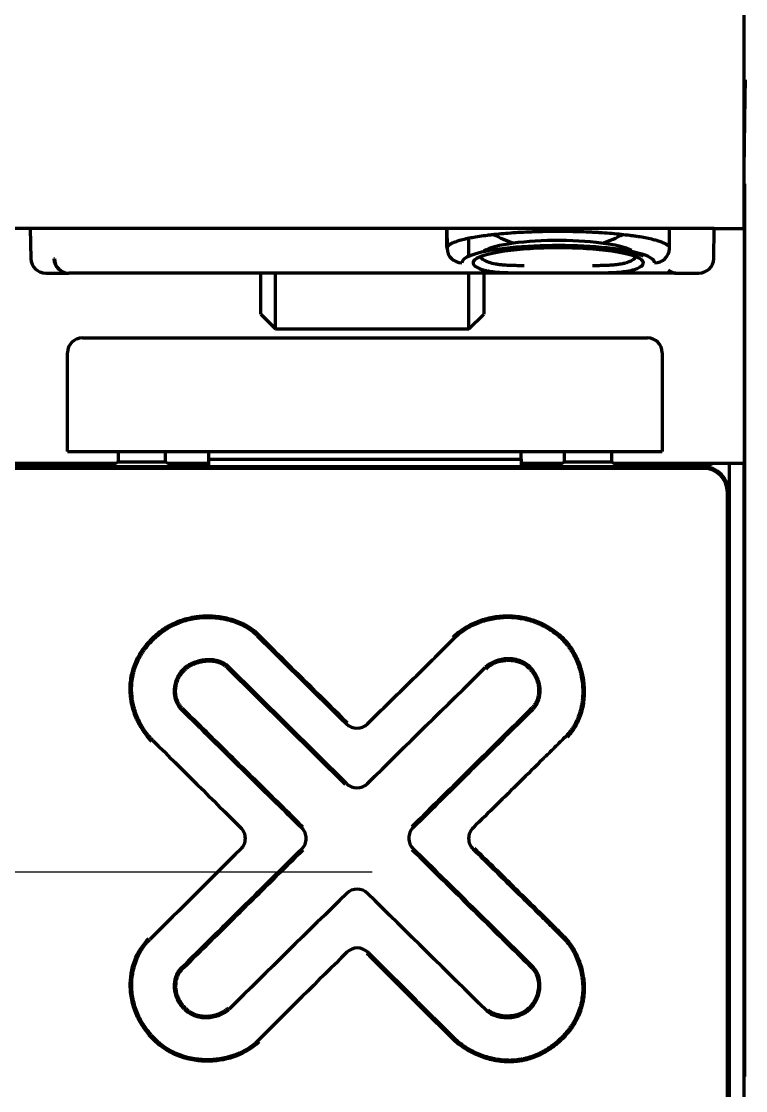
# Model space of a CAD drawing. Header units: inches. Extents: x 904 to 7172, y 213 to 5528.
# Drawn here: x 3640.5 to 3689.2, y 1994.8 to 2066.6 of the extents above; entities that cross this region are included whole.
import ezdxf

# ---------------------------------------------------------------- set-up
doc = ezdxf.new("R2010")
doc.units = ezdxf.units.IN

# ---------------------------------------------------------------- blocks, each defined once
blk = doc.blocks.new('A$C29D5572B')
at = {"color": 1}
blk.add_line((-50, 0), (50, 0), dxfattribs=at)
blk = doc.blocks.new('A$C0F8E2EAE')
blk.add_blockref('A$C29D5572B', (0, 0))

msp = doc.modelspace()

# ---------------------------------------------------------------- linework, layer by layer
at = {"linetype": 'Continuous', "lineweight": 70}
for p, q in [((3689.119, 2052.722), (3689.119, 3700.722)), ((3689.223, 2062.722), (3689.119, 2062.722)), ((3689.203, 2061.55), (3689.223, 2062.722)), ((3689.119, 2056.722), (3689.203, 2061.55)), ((3689.119, 2055.722), (3689.155, 2055.722)), ((3689.155, 2055.722), (3689.155, 2053.722)), ((3689.155, 2053.722), (3689.155, 1997.722)), ((3687.119, 2052.722), (3521.119, 2052.722)), ((3641.119, 2052.722), (3641.154, 2050.704)), ((3669.119, 2052.722), (3669.142, 2051.396)), ((3687.083, 2050.704), (3687.119, 2052.722)), ((3687.119, 2052.722), (3689.119, 2052.722)), ((3689.119, 2052.741), (3689.119, 2036.922)), ((3670.619, 2050.863), (3670.619, 2052.049)), ((3642.154, 2049.722), (3643.688, 2049.722)), ((3674.102, 2049.722), (3643.712, 2049.722)), ((3656.619, 2046.972), (3656.619, 2049.722)), ((3657.619, 2045.972), (3657.619, 2049.722)), ((3670.619, 2045.972), (3670.619, 2049.722)), ((3671.619, 2049.721), (3671.619, 2046.972)), ((3679.135, 2049.722), (3674.102, 2049.722)), ((3684.526, 2049.722), (3679.135, 2049.722)), ((3684.526, 2049.722), (3686.083, 2049.722)), ((3656.619, 2046.972), (3657.619, 2045.972)), ((3670.619, 2045.972), (3671.619, 2046.972)), ((3657.619, 2045.972), (3670.619, 2045.972)), ((3644.619, 2045.372), (3682.619, 2045.372)), ((3643.619, 2042.277), (3643.619, 2044.372)), ((3683.619, 2044.372), (3683.619, 2042.277)), ((3643.619, 2038.969), (3643.619, 2042.277)), ((3683.619, 2042.277), (3683.619, 2038.969)), ((3643.619, 2037.722), (3643.619, 2038.969)), ((3683.619, 2038.969), (3683.619, 2037.722)), ((3644.619, 2037.722), (3682.619, 2037.722)), ((3647.019, 2037.722), (3647.019, 2037.01)), ((3650.219, 2037.01), (3650.219, 2037.722)), ((3653.119, 2037.222), (3653.119, 2037.722)), ((3653.119, 2037.222), (3674.119, 2037.222)), ((3674.119, 2037.222), (3674.119, 2037.722)), ((3677.019, 2037.722), (3677.019, 2037.01)), ((3680.219, 2037.01), (3680.219, 2037.722)), ((3646.865, 2036.922), (3614.519, 2036.922)), ((3686.394, 2036.597), (3639.844, 2036.597)), ((3639.919, 2036.722), (3686.319, 2036.722)), ((3647.019, 2037.01), (3646.519, 2036.722)), ((3650.219, 2037.01), (3647.019, 2037.01)), ((3650.719, 2036.722), (3650.219, 2037.01)), ((3653.118, 2036.922), (3650.373, 2036.922)), ((3676.864, 2036.922), (3674.117, 2036.922)), ((3677.019, 2037.01), (3676.519, 2036.722)), ((3680.219, 2037.01), (3677.019, 2037.01)), ((3680.719, 2036.722), (3680.219, 2037.01)), ((3687.119, 2036.922), (3680.371, 2036.922)), ((3682.119, 2036.722), (3682.119, 2036.924)), ((3689.119, 2036.922), (3687.119, 2036.922)), ((3688.119, 2036.922), (3688.119, 2036.376)), ((3689.119, 2036.376), (3689.119, 2036.922)), ((3688.119, 2036.376), (3688.119, 2034.922)), ((3689.119, 1990.018), (3689.119, 2036.376)), ((3687.994, 1988.447), (3687.994, 2034.997)), ((3688.119, 2034.922), (3688.119, 1988.522)), ((3656.362, 2025.361), (3656.433, 2025.431)), ((3669.633, 2025.184), (3669.561, 2025.254)), ((3676.543, 2025.407), (3676.605, 2025.485)), ((3651.41, 2023.097), (3651.481, 2023.026)), ((3654.429, 2023.281), (3654.36, 2023.209)), ((3662.312, 2015.342), (3654.36, 2023.209)), ((3662.382, 2015.413), (3654.429, 2023.281)), ((3671.703, 2023.2), (3671.775, 2023.13)), ((3674.694, 2023.269), (3674.625, 2023.197)), ((3651.257, 2020.417), (3651.328, 2020.488)), ((3674.926, 2020.417), (3674.856, 2020.488)), ((3677.147, 2018.6), (3677.218, 2018.529)), ((3649.359, 2018.312), (3649.288, 2018.241)), ((3670.895, 2011.003), (3670.965, 2011.074)), ((3676.963, 2005.028), (3677.033, 2005.099)), ((3663.815, 2004.063), (3663.744, 2003.992)), ((3651.226, 2002.954), (3651.296, 2002.883)), ((3674.956, 2003.047), (3674.886, 2002.976)), ((3651.473, 2000.244), (3651.544, 2000.315)), ((3654.49, 2000.244), (3654.42, 2000.315)), ((3671.816, 2000.137), (3671.886, 2000.208)), ((3671.909, 2000.184), (3671.841, 2000.111)), ((3669.531, 1998.376), (3669.46, 1998.306)), ((3656.48, 1998.038), (3656.41, 1998.108)), ((3689.155, 1997.722), (3689.155, 1995.722)), ((3689.155, 1995.722), (3689.119, 1995.722))]:
    msp.add_line(p, q, dxfattribs=at)
for centre, radius, start, end in [((3676.619, 2060.305), 9.083, 241.39794, 250.68721), ((3676.619, 2060.305), 9.083, 289.31279, 298.60206), ((3642.154, 2050.722), 1, 181, 270), ((3686.083, 2050.722), 1, 270, 359), ((3644.619, 2044.372), 1, 90, 180), ((3682.619, 2044.372), 1, 0, 90), ((3686.119, 2038.722), 2, 270, 295.83984), ((3686.319, 2034.922), 1.8, 0, 90), ((3686.394, 2034.997), 1.6, 0, 90), ((5083.716, 3464.561), 2026.977, 225.23677, 225.47603), ((5083.716, 3464.561), 2026.877, 225.236811, 225.47603), ((-642.483, 6400.401), 6145.901, 314.481055, 314.584597), ((6881.111, 5294.03), 4598.751, 225.385511, 225.52738), ((6881.111, 5294.03), 4598.651, 225.38552, 225.52738), ((-1979.547, 7731.504), 8036.665, 314.633821, 314.714601), ((-1979.547, 7731.504), 8036.765, 314.633821, 314.714601), ((3663.085, 2020.126), 1, 225.47603, 314.4864), ((5657.348, 4033.992), 2845.169, 225.109511, 225.277687), ((3663.085, 2016.124), 1, 225.30712, 314.48105), ((3654.58, 2011.716), 1, 314.73047, 45.27769), ((3658.671, 2011.715), 1, 314.61693, 45.52738), ((3667.571, 2011.739), 1, 134.63382, 225.42172), ((3671.595, 2011.717), 1, 134.48075, 225.54834), ((5900.161, -255.091), 3189.776, 134.730473, 134.885454), ((10417.262, -4837.859), 9621.641, 134.61693, 134.685132), ((10417.262, -4837.859), 9621.541, 134.61693, 134.685132), ((-2945.93, -4699.843), 9421.412, 45.352632, 45.42172), ((-2945.93, -4699.843), 9421.512, 45.352629, 45.42172), ((9105.699, -3533.3), 7767.612, 134.488725, 134.570552), ((3663.099, 2007.311), 1, 45.50651, 134.48872), ((-1724.148, -3476.039), 7687.973, 45.422706, 45.506515), ((3663.111, 2003.353), 1, 45.26446, 134.71352), ((5699.073, -53.072), 2894.791, 134.713518, 134.88081)]:
    msp.add_arc(centre, radius, start, end, dxfattribs=at)
for centre, major_axis, ratio, start_param, end_param in [((3676.619, 2050.432), (6.477, 0), 0.176328, 6.264418, 9.430614), ((3676.619, 2050.906), (5.23, 0), 0.193184, 0.342334, 2.909), ((3670.142, 2051.41), (-0.999, -0.033), 0.984791, 6.267311, 7.821398), ((3676.619, 2050.413), (5.73, 0), 0.176327, 5.80633, 9.901633), ((3676.619, 2050.906), (5.23, 0), 0.193184, 3.141537, 3.618448), ((3676.619, 2050.906), (5.23, 0), 0.193184, 5.80633, 6.283241), ((3683.094, 2051.396), (0.994, -0.106), 0.98464, 4.816817, 6.373149), ((3643.688, 2050.722), (0, 1), 0.981161, 1.58825, 3.141593), ((3643.712, 2050.722), (0, 1), 0.975126, 1.58866, 3.141593)]:
    msp.add_ellipse(centre, major_axis=major_axis, ratio=ratio, start_param=start_param, end_param=end_param, dxfattribs=at)
for points in [[(3669.142, 2051.393), (3669.134, 2051.836), (3669.126, 2052.279), (3669.119, 2052.722)], [(3642.707, 2050.704), (3642.717, 2050.704), (3642.727, 2050.704), (3642.737, 2050.704)], [(3684.009, 2049.95), (3684.1, 2049.874), (3684.278, 2049.76), (3684.445, 2049.722), (3684.526, 2049.722)], [(3653.119, 2036.722), (3653.119, 2036.798), (3653.119, 2036.957), (3653.119, 2037.131), (3653.119, 2037.222)], [(3674.119, 2037.222), (3674.119, 2037.131), (3674.119, 2036.957), (3674.119, 2036.798), (3674.119, 2036.722)], [(3671.703, 2023.2), (3671.715, 2023.211), (3671.727, 2023.223), (3671.739, 2023.234)], [(3671.815, 2000.136), (3671.823, 2000.128), (3671.832, 2000.119), (3671.841, 2000.111)], [(3671.885, 2000.208), (3671.893, 2000.2), (3671.901, 2000.192), (3671.909, 2000.184)]]:
    msp.add_open_spline(points, degree=3, dxfattribs=at)
for points, knots in [([(3669.142, 2051.393), (3669.14, 2051.431), (3669.151, 2051.468), (3669.197, 2051.543), (3669.232, 2051.58), (3669.302, 2051.635), (3669.328, 2051.654), (3669.373, 2051.681), (3669.388, 2051.69), (3669.421, 2051.708), (3669.438, 2051.717), (3669.526, 2051.763), (3669.608, 2051.798), (3669.793, 2051.867), (3669.897, 2051.901), (3670.126, 2051.967), (3670.251, 2051.999), (3670.422, 2052.039), (3670.457, 2052.046), (3670.528, 2052.062), (3670.637, 2052.085), (3670.75, 2052.107), (3670.983, 2052.151), (3671.312, 2052.206), (3671.675, 2052.257), (3671.961, 2052.293), (3672.058, 2052.305), (3672.208, 2052.322), (3672.259, 2052.327), (3672.36, 2052.338), (3672.411, 2052.344), (3672.669, 2052.37), (3673.092, 2052.409), (3673.537, 2052.441), (3673.993, 2052.47), (3674.227, 2052.482), (3674.526, 2052.496), (3674.586, 2052.499), (3674.706, 2052.504), (3674.887, 2052.511), (3675.068, 2052.517), (3675.432, 2052.528), (3675.676, 2052.533), (3676.167, 2052.54), (3676.414, 2052.542), (3676.725, 2052.542), (3676.787, 2052.541), (3676.912, 2052.541), (3676.975, 2052.54), (3677.162, 2052.539), (3677.286, 2052.537), (3677.656, 2052.531), (3678.144, 2052.519), (3678.621, 2052.501), (3678.976, 2052.484), (3679.093, 2052.477), (3679.268, 2052.468), (3679.326, 2052.464), (3679.442, 2052.457), (3679.5, 2052.453), (3679.786, 2052.435), (3680.008, 2052.418), (3680.44, 2052.382), (3680.649, 2052.362), (3681.055, 2052.32), (3681.251, 2052.297), (3681.488, 2052.266), (3681.536, 2052.26), (3681.628, 2052.247), (3681.766, 2052.228), (3681.898, 2052.208), (3682.155, 2052.168), (3682.479, 2052.111), (3682.765, 2052.051), (3682.966, 2052.003), (3683.03, 2051.987), (3683.123, 2051.962), (3683.154, 2051.954), (3683.213, 2051.938), (3683.241, 2051.929), (3683.382, 2051.887), (3683.483, 2051.853), (3683.662, 2051.784), (3683.741, 2051.749), (3683.842, 2051.695), (3683.873, 2051.677), (3683.914, 2051.649), (3683.928, 2051.64), (3683.953, 2051.621), (3683.964, 2051.612), (3684.02, 2051.566), (3684.083, 2051.491), (3684.099, 2051.416), (3684.094, 2051.378)], [0, 0, 0, 0, 0.03125, 0.03125, 0.0625, 0.0625, 0.078125, 0.078125, 0.085938, 0.085938, 0.09375, 0.09375, 0.125, 0.125, 0.15625, 0.15625, 0.1875, 0.1875, 0.195313, 0.195313, 0.203125, 0.21875, 0.21875, 0.25, 0.28125, 0.28125, 0.296875, 0.296875, 0.304688, 0.304688, 0.3125, 0.3125, 0.34375, 0.375, 0.375, 0.40625, 0.40625, 0.414063, 0.414063, 0.421875, 0.4375, 0.4375, 0.46875, 0.46875, 0.5, 0.5, 0.507813, 0.507813, 0.515625, 0.515625, 0.53125, 0.53125, 0.5625, 0.59375, 0.59375, 0.609375, 0.609375, 0.617188, 0.617188, 0.625, 0.625, 0.65625, 0.65625, 0.6875, 0.6875, 0.71875, 0.71875, 0.726563, 0.726563, 0.734375, 0.75, 0.75, 0.78125, 0.8125, 0.8125, 0.828125, 0.828125, 0.835938, 0.835938, 0.84375, 0.84375, 0.875, 0.875, 0.90625, 0.90625, 0.921875, 0.921875, 0.929688, 0.929688, 0.9375, 0.9375, 0.96875, 1, 1, 1, 1]), ([(3684.094, 2051.378), (3684.097, 2051.567), (3684.101, 2051.756), (3684.105, 2051.98), (3684.105, 2052.015), (3684.11, 2052.274), (3684.114, 2052.498), (3684.118, 2052.722)], [0, 0, 0, 0, 0.421536, 0.421536, 0.500004, 0.500004, 1, 1, 1, 1]), ([(3676.39, 2051.555), (3677.142, 2051.56), (3678.589, 2051.529), (3680.514, 2051.348), (3681.752, 2051.106), (3682.252, 2050.928), (3682.328, 2050.872), (3682.328, 2050.873)], [0, 0, 0, 0, 0.253795, 0.521985, 0.754556, 0.923912, 1, 1, 1, 1]), ([(3674.322, 2050.222), (3674.195, 2050.222), (3674.072, 2050.222), (3673.891, 2050.224), (3673.831, 2050.225), (3673.713, 2050.227), (3673.655, 2050.228), (3673.483, 2050.232), (3673.262, 2050.24), (3673.055, 2050.253), (3672.93, 2050.262), (3672.905, 2050.264), (3672.856, 2050.269), (3672.783, 2050.276), (3672.713, 2050.283), (3672.577, 2050.3), (3672.49, 2050.313), (3672.245, 2050.357), (3672.099, 2050.394), (3671.972, 2050.442)], [0, 0, 0, 0, 0.125, 0.125, 0.1875, 0.1875, 0.25, 0.25, 0.375, 0.5, 0.5, 0.53125, 0.53125, 0.5625, 0.625, 0.625, 0.75, 0.75, 1, 1, 1, 1]), ([(3681.265, 2050.442), (3681.233, 2050.43), (3681.2, 2050.419), (3681.132, 2050.397), (3681.096, 2050.387), (3680.986, 2050.359), (3680.83, 2050.325), (3680.57, 2050.287), (3680.378, 2050.268), (3680.253, 2050.258), (3680.227, 2050.256), (3680.176, 2050.253), (3680.099, 2050.248), (3680.02, 2050.243), (3679.859, 2050.236), (3679.638, 2050.228), (3679.288, 2050.223), (3679.042, 2050.222), (3678.915, 2050.222)], [0, 0, 0, 0, 0.0625, 0.0625, 0.125, 0.125, 0.25, 0.375, 0.5, 0.5, 0.53125, 0.53125, 0.5625, 0.625, 0.625, 0.75, 0.875, 1, 1, 1, 1]), ([(3674.102, 2049.722), (3673.962, 2049.722), (3673.826, 2049.722), (3673.626, 2049.724), (3673.56, 2049.725), (3673.43, 2049.727), (3673.366, 2049.728), (3673.178, 2049.733), (3672.935, 2049.741), (3672.708, 2049.754), (3672.571, 2049.764), (3672.544, 2049.766), (3672.49, 2049.771), (3672.411, 2049.778), (3672.334, 2049.786), (3672.186, 2049.803), (3671.997, 2049.83), (3671.745, 2049.882), (3671.597, 2049.925), (3671.528, 2049.95)], [0, 0, 0, 0, 0.125, 0.125, 0.1875, 0.1875, 0.25, 0.25, 0.375, 0.5, 0.5, 0.53125, 0.53125, 0.5625, 0.625, 0.625, 0.75, 0.875, 1, 1, 1, 1]), ([(3681.709, 2049.95), (3681.675, 2049.937), (3681.639, 2049.926), (3681.583, 2049.909), (3681.564, 2049.904), (3681.525, 2049.893), (3681.427, 2049.868), (3681.236, 2049.829), (3680.953, 2049.789), (3680.744, 2049.77), (3680.606, 2049.76), (3680.579, 2049.758), (3680.523, 2049.754), (3680.438, 2049.749), (3680.351, 2049.744), (3680.175, 2049.737), (3679.933, 2049.729), (3679.676, 2049.725), (3679.411, 2049.722), (3679.275, 2049.722), (3679.135, 2049.722)], [0, 0, 0, 0, 0.0625, 0.0625, 0.09375, 0.09375, 0.125, 0.25, 0.375, 0.5, 0.5, 0.53125, 0.53125, 0.5625, 0.625, 0.625, 0.75, 0.875, 0.875, 1, 1, 1, 1]), ([(3643.619, 2037.722), (3643.619, 2037.722), (3643.625, 2037.722), (3643.643, 2037.722), (3643.65, 2037.722), (3643.664, 2037.722), (3643.669, 2037.722), (3643.679, 2037.722), (3643.685, 2037.722), (3643.715, 2037.722), (3643.745, 2037.722), (3643.798, 2037.722), (3643.817, 2037.722), (3643.848, 2037.722), (3643.859, 2037.722), (3643.88, 2037.722), (3643.892, 2037.722), (3643.949, 2037.722), (3643.999, 2037.722), (3644.067, 2037.722), (3644.081, 2037.722), (3644.11, 2037.722), (3644.124, 2037.722), (3644.168, 2037.722), (3644.198, 2037.722), (3644.289, 2037.722), (3644.353, 2037.722), (3644.435, 2037.722), (3644.451, 2037.722), (3644.485, 2037.722), (3644.501, 2037.722), (3644.551, 2037.722), (3644.585, 2037.722), (3644.619, 2037.722)], [0, 0, 0, 0, 0.118305, 0.118305, 0.181284, 0.181284, 0.212773, 0.212773, 0.244262, 0.244262, 0.370218, 0.370218, 0.433196, 0.433196, 0.464685, 0.464685, 0.496175, 0.496175, 0.622131, 0.622131, 0.65362, 0.65362, 0.685109, 0.685109, 0.748087, 0.748087, 0.874044, 0.874044, 0.905533, 0.905533, 0.937022, 0.937022, 1, 1, 1, 1]), ([(3682.619, 2037.722), (3682.686, 2037.722), (3682.752, 2037.722), (3682.85, 2037.722), (3682.882, 2037.722), (3682.93, 2037.722), (3682.946, 2037.722), (3682.977, 2037.722), (3682.993, 2037.722), (3683.069, 2037.722), (3683.127, 2037.722), (3683.195, 2037.722), (3683.209, 2037.722), (3683.235, 2037.722), (3683.248, 2037.722), (3683.286, 2037.722), (3683.334, 2037.722), (3683.378, 2037.722), (3683.419, 2037.722), (3683.438, 2037.722), (3683.492, 2037.722), (3683.522, 2037.722), (3683.558, 2037.722), (3683.568, 2037.722), (3683.582, 2037.722), (3683.586, 2037.722), (3683.594, 2037.722), (3683.597, 2037.722), (3683.612, 2037.722), (3683.618, 2037.722), (3683.618, 2037.722)], [0, 0, 0, 0, 0.125376, 0.125376, 0.188065, 0.188065, 0.219409, 0.219409, 0.250753, 0.250753, 0.376129, 0.376129, 0.407474, 0.407474, 0.438818, 0.438818, 0.501506, 0.564194, 0.564194, 0.626882, 0.626882, 0.752259, 0.752259, 0.814947, 0.814947, 0.846291, 0.846291, 0.877635, 0.877635, 1, 1, 1, 1]), ([(3649.288, 2018.241), (3649.259, 2018.27), (3649.231, 2018.3), (3649.174, 2018.359), (3649.091, 2018.449), (3649.012, 2018.542), (3648.86, 2018.731), (3648.765, 2018.861), (3648.587, 2019.131), (3648.505, 2019.27), (3648.391, 2019.484), (3648.355, 2019.557), (3648.303, 2019.667), (3648.286, 2019.705), (3648.252, 2019.779), (3648.236, 2019.817), (3648.158, 2020.005), (3648.103, 2020.157), (3648.007, 2020.466), (3647.967, 2020.623), (3647.917, 2020.861), (3647.903, 2020.941), (3647.884, 2021.061), (3647.878, 2021.101), (3647.868, 2021.182), (3647.863, 2021.223), (3647.841, 2021.426), (3647.832, 2021.588), (3647.831, 2021.911), (3647.839, 2022.073), (3647.872, 2022.394), (3647.897, 2022.554), (3647.939, 2022.754), (3647.948, 2022.794), (3647.968, 2022.873), (3647.998, 2022.992), (3648.079, 2023.263), (3648.225, 2023.638), (3648.372, 2023.924), (3648.494, 2024.133), (3648.536, 2024.202), (3648.602, 2024.304), (3648.625, 2024.338), (3648.671, 2024.405), (3648.694, 2024.439), (3648.813, 2024.604), (3648.915, 2024.731), (3649.127, 2024.974), (3649.238, 2025.091), (3649.469, 2025.315), (3649.59, 2025.422), (3649.778, 2025.574), (3649.843, 2025.624), (3649.941, 2025.696), (3649.974, 2025.72), (3650.041, 2025.766), (3650.075, 2025.789), (3650.177, 2025.857), (3650.246, 2025.9), (3650.352, 2025.963), (3650.387, 2025.984), (3650.458, 2026.024), (3650.494, 2026.043), (3650.674, 2026.139), (3650.82, 2026.209), (3651.118, 2026.333), (3651.269, 2026.388), (3651.576, 2026.484), (3651.732, 2026.525), (3651.969, 2026.576), (3652.049, 2026.591), (3652.209, 2026.618), (3652.29, 2026.63), (3652.533, 2026.66), (3652.856, 2026.685), (3653.179, 2026.683), (3653.502, 2026.666), (3653.664, 2026.651), (3653.865, 2026.624), (3653.906, 2026.618), (3653.986, 2026.605), (3654.026, 2026.598), (3654.147, 2026.576), (3654.226, 2026.56), (3654.463, 2026.506), (3654.619, 2026.464), (3654.926, 2026.364), (3655.077, 2026.308), (3655.3, 2026.211), (3655.374, 2026.176), (3655.484, 2026.122), (3655.52, 2026.103), (3655.592, 2026.064), (3655.628, 2026.045), (3655.805, 2025.943), (3655.94, 2025.854), (3656.134, 2025.707), (3656.197, 2025.656), (3656.288, 2025.575), (3656.318, 2025.547), (3656.376, 2025.49), (3656.405, 2025.461), (3656.433, 2025.431)], [0, 0, 0, 0, 0.007813, 0.007813, 0.015625, 0.03125, 0.03125, 0.0625, 0.0625, 0.09375, 0.09375, 0.109375, 0.109375, 0.117188, 0.117188, 0.125, 0.125, 0.15625, 0.15625, 0.1875, 0.1875, 0.203125, 0.203125, 0.210938, 0.210938, 0.21875, 0.21875, 0.25, 0.25, 0.28125, 0.28125, 0.3125, 0.3125, 0.320313, 0.320313, 0.328125, 0.34375, 0.375, 0.40625, 0.40625, 0.421875, 0.421875, 0.429687, 0.429687, 0.4375, 0.4375, 0.46875, 0.46875, 0.5, 0.5, 0.53125, 0.53125, 0.546875, 0.546875, 0.554687, 0.554687, 0.5625, 0.5625, 0.578125, 0.578125, 0.585937, 0.585937, 0.59375, 0.59375, 0.625, 0.625, 0.65625, 0.65625, 0.6875, 0.6875, 0.703125, 0.703125, 0.71875, 0.71875, 0.75, 0.78125, 0.78125, 0.8125, 0.8125, 0.820312, 0.820312, 0.828125, 0.828125, 0.84375, 0.84375, 0.875, 0.875, 0.90625, 0.90625, 0.921875, 0.921875, 0.929687, 0.929687, 0.9375, 0.9375, 0.96875, 0.96875, 0.984375, 0.984375, 0.992187, 0.992187, 1, 1, 1, 1]), ([(3649.359, 2018.312), (3649.33, 2018.341), (3649.302, 2018.369), (3649.247, 2018.428), (3649.166, 2018.516), (3649.089, 2018.607), (3648.939, 2018.792), (3648.846, 2018.92), (3648.672, 2019.184), (3648.592, 2019.32), (3648.48, 2019.531), (3648.444, 2019.602), (3648.393, 2019.71), (3648.376, 2019.746), (3648.344, 2019.82), (3648.328, 2019.856), (3648.252, 2020.041), (3648.197, 2020.19), (3648.104, 2020.493), (3648.064, 2020.646), (3648.016, 2020.88), (3648.001, 2020.958), (3647.983, 2021.076), (3647.977, 2021.115), (3647.967, 2021.195), (3647.962, 2021.235), (3647.941, 2021.434), (3647.932, 2021.592), (3647.932, 2021.909), (3647.939, 2022.067), (3647.972, 2022.382), (3647.996, 2022.539), (3648.038, 2022.735), (3648.047, 2022.774), (3648.065, 2022.852), (3648.095, 2022.968), (3648.175, 2023.234), (3648.318, 2023.601), (3648.463, 2023.881), (3648.582, 2024.086), (3648.624, 2024.153), (3648.689, 2024.253), (3648.711, 2024.287), (3648.756, 2024.352), (3648.779, 2024.385), (3648.896, 2024.547), (3648.995, 2024.671), (3649.203, 2024.91), (3649.312, 2025.024), (3649.539, 2025.243), (3649.657, 2025.348), (3649.842, 2025.497), (3649.905, 2025.546), (3650.002, 2025.616), (3650.034, 2025.64), (3650.1, 2025.685), (3650.133, 2025.708), (3650.233, 2025.774), (3650.301, 2025.817), (3650.404, 2025.878), (3650.439, 2025.898), (3650.509, 2025.937), (3650.544, 2025.957), (3650.72, 2026.051), (3650.864, 2026.118), (3651.301, 2026.301), (3651.602, 2026.395), (3651.99, 2026.478), (3652.068, 2026.493), (3652.225, 2026.52), (3652.305, 2026.531), (3652.542, 2026.56), (3652.859, 2026.585), (3653.176, 2026.583), (3653.492, 2026.567), (3653.65, 2026.552), (3653.848, 2026.525), (3653.888, 2026.519), (3653.967, 2026.507), (3654.006, 2026.5), (3654.124, 2026.479), (3654.202, 2026.463), (3654.434, 2026.411), (3654.587, 2026.369), (3654.888, 2026.272), (3655.036, 2026.216), (3655.255, 2026.121), (3655.327, 2026.088), (3655.47, 2026.017), (3655.541, 2025.979), (3655.749, 2025.86), (3655.882, 2025.773), (3656.071, 2025.63), (3656.132, 2025.58), (3656.22, 2025.501), (3656.249, 2025.474), (3656.307, 2025.419), (3656.334, 2025.39), (3656.362, 2025.361)], [0, 0, 0, 0, 0.007812, 0.007812, 0.015625, 0.03125, 0.03125, 0.0625, 0.0625, 0.09375, 0.09375, 0.109375, 0.109375, 0.117187, 0.117187, 0.125, 0.125, 0.15625, 0.15625, 0.1875, 0.1875, 0.203125, 0.203125, 0.210937, 0.210937, 0.21875, 0.21875, 0.25, 0.25, 0.28125, 0.28125, 0.3125, 0.3125, 0.320312, 0.320312, 0.328125, 0.34375, 0.375, 0.40625, 0.40625, 0.421875, 0.421875, 0.429687, 0.429687, 0.4375, 0.4375, 0.46875, 0.46875, 0.5, 0.5, 0.53125, 0.53125, 0.546875, 0.546875, 0.554687, 0.554687, 0.5625, 0.5625, 0.578125, 0.578125, 0.585937, 0.585937, 0.59375, 0.59375, 0.625, 0.625, 0.6875, 0.6875, 0.703125, 0.703125, 0.71875, 0.71875, 0.75, 0.78125, 0.78125, 0.8125, 0.8125, 0.820312, 0.820312, 0.828125, 0.828125, 0.84375, 0.84375, 0.875, 0.875, 0.90625, 0.90625, 0.921875, 0.921875, 0.9375, 0.9375, 0.96875, 0.96875, 0.984375, 0.984375, 0.992187, 0.992187, 1, 1, 1, 1]), ([(3669.561, 2025.254), (3669.618, 2025.312), (3669.677, 2025.367), (3669.768, 2025.448), (3669.798, 2025.474), (3669.86, 2025.526), (3669.891, 2025.552), (3670.049, 2025.677), (3670.179, 2025.769), (3670.448, 2025.939), (3670.586, 2026.018), (3670.87, 2026.163), (3671.015, 2026.229), (3671.239, 2026.318), (3671.315, 2026.347), (3671.467, 2026.4), (3671.543, 2026.425), (3671.772, 2026.494), (3671.927, 2026.534), (3672.238, 2026.6), (3672.551, 2026.652), (3672.87, 2026.678), (3673.07, 2026.685), (3673.111, 2026.686), (3673.191, 2026.687), (3673.232, 2026.687), (3673.352, 2026.686), (3673.433, 2026.683), (3673.672, 2026.67), (3673.831, 2026.655), (3674.146, 2026.609), (3674.459, 2026.55), (3674.767, 2026.462), (3674.958, 2026.397), (3674.996, 2026.384), (3675.072, 2026.357), (3675.185, 2026.314), (3675.371, 2026.237), (3675.517, 2026.169), (3675.661, 2026.097), (3675.733, 2026.06), (3676.085, 2025.865), (3676.352, 2025.686), (3676.605, 2025.485)], [0, 0, 0, 0, 0.03125, 0.03125, 0.046875, 0.046875, 0.0625, 0.0625, 0.125, 0.125, 0.1875, 0.1875, 0.25, 0.25, 0.28125, 0.28125, 0.3125, 0.3125, 0.375, 0.375, 0.4375, 0.5, 0.5, 0.515625, 0.515625, 0.53125, 0.53125, 0.5625, 0.5625, 0.625, 0.625, 0.6875, 0.75, 0.75, 0.765625, 0.765625, 0.78125, 0.8125, 0.84375, 0.84375, 0.875, 0.875, 1, 1, 1, 1]), ([(3669.633, 2025.184), (3669.688, 2025.24), (3669.746, 2025.295), (3669.835, 2025.374), (3669.865, 2025.4), (3669.926, 2025.451), (3669.956, 2025.476), (3670.111, 2025.598), (3670.239, 2025.688), (3670.502, 2025.856), (3670.638, 2025.933), (3670.917, 2026.074), (3671.059, 2026.139), (3671.279, 2026.227), (3671.353, 2026.255), (3671.502, 2026.307), (3671.577, 2026.331), (3671.802, 2026.399), (3671.954, 2026.438), (3672.259, 2026.502), (3672.566, 2026.553), (3672.879, 2026.578), (3673.076, 2026.585), (3673.115, 2026.586), (3673.194, 2026.587), (3673.234, 2026.587), (3673.352, 2026.586), (3673.431, 2026.583), (3673.666, 2026.57), (3673.822, 2026.555), (3674.131, 2026.51), (3674.438, 2026.452), (3674.74, 2026.365), (3674.927, 2026.302), (3674.965, 2026.289), (3675.039, 2026.262), (3675.15, 2026.22), (3675.332, 2026.145), (3675.475, 2026.078), (3675.617, 2026.008), (3675.687, 2025.971), (3676.033, 2025.78), (3676.295, 2025.604), (3676.543, 2025.407)], [0, 0, 0, 0, 0.03125, 0.03125, 0.046875, 0.046875, 0.0625, 0.0625, 0.125, 0.125, 0.1875, 0.1875, 0.25, 0.25, 0.28125, 0.28125, 0.3125, 0.3125, 0.375, 0.375, 0.4375, 0.5, 0.5, 0.515625, 0.515625, 0.53125, 0.53125, 0.5625, 0.5625, 0.625, 0.625, 0.6875, 0.75, 0.75, 0.765625, 0.765625, 0.78125, 0.8125, 0.84375, 0.84375, 0.875, 0.875, 1, 1, 1, 1]), ([(3663.786, 2019.413), (3664.275, 2019.893), (3664.763, 2020.373), (3665.739, 2021.333), (3666.227, 2021.813), (3667.202, 2022.774), (3667.69, 2023.254), (3668.42, 2023.976), (3668.663, 2024.217), (3669.028, 2024.579), (3669.149, 2024.699), (3669.331, 2024.881), (3669.391, 2024.941), (3669.512, 2025.062), (3669.572, 2025.123), (3669.633, 2025.184)], [0, 0, 0, 0, 0.25, 0.25, 0.5, 0.5, 0.75, 0.75, 0.875, 0.875, 0.9375, 0.9375, 0.96875, 0.96875, 1, 1, 1, 1]), ([(3676.543, 2025.407), (3676.668, 2025.307), (3676.786, 2025.201), (3677.009, 2024.976), (3677.113, 2024.858), (3677.261, 2024.672), (3677.332, 2024.577), (3677.4, 2024.479), (3677.444, 2024.412), (3677.466, 2024.379), (3677.573, 2024.21), (3677.651, 2024.072), (3677.792, 2023.79), (3677.856, 2023.647), (3677.97, 2023.353), (3678.02, 2023.204), (3678.086, 2022.975), (3678.106, 2022.899), (3678.133, 2022.782), (3678.142, 2022.743), (3678.159, 2022.665), (3678.167, 2022.627), (3678.204, 2022.432), (3678.25, 2022.119), (3678.268, 2021.804), (3678.272, 2021.489), (3678.267, 2021.331), (3678.251, 2021.133), (3678.247, 2021.093), (3678.239, 2021.014), (3678.234, 2020.974), (3678.219, 2020.856), (3678.207, 2020.777), (3678.164, 2020.541), (3678.129, 2020.387), (3678.041, 2020.083), (3677.989, 2019.934), (3677.869, 2019.643), (3677.8, 2019.5), (3677.701, 2019.326), (3677.681, 2019.291), (3677.64, 2019.223), (3677.576, 2019.122), (3677.508, 2019.024), (3677.364, 2018.834), (3677.26, 2018.714), (3677.147, 2018.6)], [0, 0, 0, 0, 0.0625, 0.0625, 0.125, 0.125, 0.15625, 0.171875, 0.171875, 0.1875, 0.1875, 0.25, 0.25, 0.3125, 0.3125, 0.375, 0.375, 0.40625, 0.40625, 0.421875, 0.421875, 0.4375, 0.4375, 0.5, 0.5625, 0.5625, 0.625, 0.625, 0.640625, 0.640625, 0.65625, 0.65625, 0.6875, 0.6875, 0.75, 0.75, 0.8125, 0.8125, 0.875, 0.875, 0.890625, 0.890625, 0.90625, 0.9375, 0.9375, 1, 1, 1, 1]), ([(3676.605, 2025.485), (3676.733, 2025.383), (3676.854, 2025.275), (3677.081, 2025.045), (3677.188, 2024.924), (3677.339, 2024.734), (3677.412, 2024.637), (3677.482, 2024.537), (3677.527, 2024.469), (3677.549, 2024.435), (3677.658, 2024.263), (3677.738, 2024.121), (3677.883, 2023.833), (3677.948, 2023.686), (3678.064, 2023.386), (3678.115, 2023.234), (3678.182, 2023), (3678.203, 2022.922), (3678.231, 2022.803), (3678.24, 2022.763), (3678.257, 2022.683), (3678.266, 2022.644), (3678.304, 2022.444), (3678.35, 2022.125), (3678.368, 2021.803), (3678.372, 2021.481), (3678.366, 2021.319), (3678.35, 2021.117), (3678.346, 2021.076), (3678.337, 2020.995), (3678.333, 2020.955), (3678.322, 2020.874), (3678.316, 2020.833), (3678.304, 2020.753), (3678.297, 2020.713), (3678.261, 2020.512), (3678.224, 2020.354), (3678.133, 2020.044), (3678.08, 2019.892), (3677.956, 2019.594), (3677.886, 2019.448), (3677.785, 2019.271), (3677.764, 2019.235), (3677.722, 2019.166), (3677.657, 2019.062), (3677.587, 2018.963), (3677.44, 2018.768), (3677.334, 2018.645), (3677.218, 2018.529)], [0, 0, 0, 0, 0.0625, 0.0625, 0.125, 0.125, 0.15625, 0.171875, 0.171875, 0.1875, 0.1875, 0.25, 0.25, 0.3125, 0.3125, 0.375, 0.375, 0.40625, 0.40625, 0.421875, 0.421875, 0.4375, 0.4375, 0.5, 0.5625, 0.5625, 0.625, 0.625, 0.640625, 0.640625, 0.65625, 0.65625, 0.671875, 0.671875, 0.6875, 0.6875, 0.75, 0.75, 0.8125, 0.8125, 0.875, 0.875, 0.890625, 0.890625, 0.90625, 0.9375, 0.9375, 1, 1, 1, 1]), ([(3654.429, 2023.281), (3654.427, 2023.283), (3654.426, 2023.284), (3654.422, 2023.287), (3654.418, 2023.292), (3654.406, 2023.302), (3654.384, 2023.322), (3654.338, 2023.36), (3654.297, 2023.391), (3654.213, 2023.449), (3654.154, 2023.485), (3654.063, 2023.532), (3654.032, 2023.547), (3653.969, 2023.575), (3653.937, 2023.588), (3653.841, 2023.625), (3653.776, 2023.645), (3653.645, 2023.679), (3653.578, 2023.693), (3653.444, 2023.715), (3653.376, 2023.722), (3653.273, 2023.729), (3653.239, 2023.731), (3653.17, 2023.733), (3653.136, 2023.733), (3653.032, 2023.732), (3652.963, 2023.728), (3652.827, 2023.716), (3652.692, 2023.699), (3652.558, 2023.672), (3652.426, 2023.641), (3652.36, 2023.622), (3652.262, 2023.592), (3652.23, 2023.581), (3652.165, 2023.558), (3652.133, 2023.545), (3652.037, 2023.507), (3651.975, 2023.479), (3651.853, 2023.418), (3651.793, 2023.385), (3651.677, 2023.314), (3651.621, 2023.275), (3651.539, 2023.212), (3651.512, 2023.19), (3651.46, 2023.145), (3651.435, 2023.121), (3651.41, 2023.097)], [0, 0, 0, 0, 0.001953, 0.001953, 0.003906, 0.007812, 0.015625, 0.03125, 0.0625, 0.0625, 0.125, 0.125, 0.15625, 0.15625, 0.1875, 0.1875, 0.25, 0.25, 0.3125, 0.3125, 0.375, 0.375, 0.40625, 0.40625, 0.4375, 0.4375, 0.5, 0.5, 0.5625, 0.625, 0.625, 0.6875, 0.6875, 0.71875, 0.71875, 0.75, 0.75, 0.8125, 0.8125, 0.875, 0.875, 0.9375, 0.9375, 0.96875, 0.96875, 1, 1, 1, 1]), ([(3654.36, 2023.209), (3654.311, 2023.254), (3654.26, 2023.295), (3654.153, 2023.369), (3654.097, 2023.402), (3654.01, 2023.447), (3653.98, 2023.461), (3653.92, 2023.487), (3653.89, 2023.5), (3653.798, 2023.534), (3653.736, 2023.553), (3653.611, 2023.584), (3653.547, 2023.597), (3653.419, 2023.617), (3653.354, 2023.624), (3653.256, 2023.63), (3653.223, 2023.632), (3653.158, 2023.633), (3653.125, 2023.633), (3653.027, 2023.632), (3652.961, 2023.628), (3652.766, 2023.61), (3652.638, 2023.589), (3652.449, 2023.543), (3652.387, 2023.526), (3652.293, 2023.497), (3652.263, 2023.486), (3652.201, 2023.464), (3652.17, 2023.453), (3652.079, 2023.416), (3652.02, 2023.389), (3651.903, 2023.332), (3651.846, 2023.3), (3651.735, 2023.232), (3651.682, 2023.196), (3651.604, 2023.136), (3651.578, 2023.115), (3651.528, 2023.072), (3651.504, 2023.049), (3651.481, 2023.026)], [0, 0, 0, 0, 0.0625, 0.0625, 0.125, 0.125, 0.15625, 0.15625, 0.1875, 0.1875, 0.25, 0.25, 0.3125, 0.3125, 0.375, 0.375, 0.40625, 0.40625, 0.4375, 0.4375, 0.5, 0.5, 0.625, 0.625, 0.6875, 0.6875, 0.71875, 0.71875, 0.75, 0.75, 0.8125, 0.8125, 0.875, 0.875, 0.9375, 0.9375, 0.96875, 0.96875, 1, 1, 1, 1]), ([(3674.694, 2023.269), (3674.597, 2023.364), (3674.49, 2023.445), (3674.345, 2023.532), (3674.316, 2023.549), (3674.256, 2023.58), (3674.225, 2023.595), (3674.134, 2023.637), (3674.072, 2023.661), (3673.945, 2023.704), (3673.881, 2023.722), (3673.783, 2023.745), (3673.75, 2023.752), (3673.684, 2023.765), (3673.651, 2023.77), (3673.55, 2023.784), (3673.416, 2023.797), (3673.281, 2023.799), (3673.18, 2023.796), (3673.146, 2023.794), (3673.079, 2023.79), (3673.045, 2023.787), (3672.945, 2023.776), (3672.879, 2023.767), (3672.747, 2023.742), (3672.682, 2023.727), (3672.552, 2023.693), (3672.488, 2023.673), (3672.392, 2023.638), (3672.361, 2023.626), (3672.298, 2023.601), (3672.268, 2023.587), (3672.176, 2023.545), (3672.117, 2023.514), (3672.001, 2023.446), (3671.945, 2023.409), (3671.878, 2023.358), (3671.864, 2023.347), (3671.838, 2023.326), (3671.799, 2023.293), (3671.762, 2023.259), (3671.738, 2023.235)], [0, 0, 0, 0, 0.125, 0.125, 0.15625, 0.15625, 0.1875, 0.1875, 0.25, 0.25, 0.3125, 0.3125, 0.34375, 0.34375, 0.375, 0.375, 0.4375, 0.5, 0.5, 0.53125, 0.53125, 0.5625, 0.5625, 0.625, 0.625, 0.6875, 0.6875, 0.75, 0.75, 0.78125, 0.78125, 0.8125, 0.8125, 0.875, 0.875, 0.9375, 0.9375, 0.953125, 0.953125, 0.96875, 1, 1, 1, 1]), ([(3671.775, 2023.13), (3671.786, 2023.142), (3671.798, 2023.153), (3671.821, 2023.177), (3671.856, 2023.211), (3671.894, 2023.243), (3671.945, 2023.284), (3671.971, 2023.303), (3672.024, 2023.341), (3672.052, 2023.358), (3672.134, 2023.409), (3672.191, 2023.44), (3672.308, 2023.497), (3672.368, 2023.522), (3672.46, 2023.557), (3672.491, 2023.567), (3672.553, 2023.588), (3672.584, 2023.597), (3672.677, 2023.623), (3672.74, 2023.638), (3672.867, 2023.663), (3672.931, 2023.673), (3673.028, 2023.685), (3673.06, 2023.688), (3673.125, 2023.693), (3673.158, 2023.695), (3673.256, 2023.699), (3673.386, 2023.698), (3673.516, 2023.687), (3673.613, 2023.675), (3673.645, 2023.67), (3673.71, 2023.658), (3673.741, 2023.652), (3673.836, 2023.631), (3673.899, 2023.614), (3674.021, 2023.573), (3674.081, 2023.55), (3674.17, 2023.511), (3674.199, 2023.496), (3674.257, 2023.466), (3674.286, 2023.451), (3674.427, 2023.368), (3674.531, 2023.289), (3674.625, 2023.197)], [0, 0, 0, 0, 0.015625, 0.015625, 0.03125, 0.0625, 0.0625, 0.09375, 0.09375, 0.125, 0.125, 0.1875, 0.1875, 0.25, 0.25, 0.28125, 0.28125, 0.3125, 0.3125, 0.375, 0.375, 0.4375, 0.4375, 0.46875, 0.46875, 0.5, 0.5, 0.5625, 0.625, 0.625, 0.65625, 0.65625, 0.6875, 0.6875, 0.75, 0.75, 0.8125, 0.8125, 0.84375, 0.84375, 0.875, 0.875, 1, 1, 1, 1]), ([(3651.41, 2023.097), (3651.322, 2023.009), (3651.243, 2022.914), (3651.154, 2022.787), (3651.137, 2022.761), (3651.104, 2022.709), (3651.088, 2022.682), (3651.041, 2022.602), (3651.013, 2022.547), (3650.935, 2022.38), (3650.893, 2022.265), (3650.853, 2022.115), (3650.846, 2022.085), (3650.833, 2022.024), (3650.827, 2021.994), (3650.811, 2021.902), (3650.795, 2021.781), (3650.791, 2021.658), (3650.792, 2021.535), (3650.796, 2021.473), (3650.805, 2021.381), (3650.809, 2021.35), (3650.819, 2021.288), (3650.825, 2021.258), (3650.837, 2021.197), (3650.844, 2021.167), (3650.86, 2021.106), (3650.869, 2021.077), (3650.897, 2020.989), (3650.919, 2020.931), (3650.969, 2020.819), (3650.998, 2020.764), (3651.045, 2020.685), (3651.062, 2020.659), (3651.097, 2020.607), (3651.115, 2020.582), (3651.172, 2020.508), (3651.213, 2020.461), (3651.257, 2020.417)], [0, 0, 0, 0, 0.125, 0.125, 0.15625, 0.15625, 0.1875, 0.1875, 0.25, 0.25, 0.375, 0.375, 0.40625, 0.40625, 0.4375, 0.4375, 0.5, 0.5625, 0.5625, 0.625, 0.625, 0.65625, 0.65625, 0.6875, 0.6875, 0.71875, 0.71875, 0.75, 0.75, 0.8125, 0.8125, 0.875, 0.875, 0.90625, 0.90625, 0.9375, 0.9375, 1, 1, 1, 1]), ([(3651.328, 2020.488), (3651.286, 2020.53), (3651.247, 2020.574), (3651.193, 2020.644), (3651.176, 2020.668), (3651.143, 2020.717), (3651.127, 2020.742), (3651.083, 2020.817), (3651.056, 2020.869), (3651.009, 2020.975), (3650.989, 2021.03), (3650.962, 2021.114), (3650.954, 2021.142), (3650.94, 2021.199), (3650.933, 2021.228), (3650.921, 2021.285), (3650.916, 2021.314), (3650.907, 2021.372), (3650.904, 2021.402), (3650.895, 2021.49), (3650.892, 2021.548), (3650.891, 2021.664), (3650.896, 2021.78), (3650.911, 2021.896), (3650.926, 2021.982), (3650.932, 2022.011), (3650.945, 2022.068), (3650.952, 2022.097), (3650.99, 2022.238), (3651.03, 2022.348), (3651.104, 2022.506), (3651.131, 2022.558), (3651.175, 2022.634), (3651.19, 2022.659), (3651.222, 2022.709), (3651.238, 2022.733), (3651.322, 2022.853), (3651.398, 2022.943), (3651.481, 2023.026)], [0, 0, 0, 0, 0.0625, 0.0625, 0.09375, 0.09375, 0.125, 0.125, 0.1875, 0.1875, 0.25, 0.25, 0.28125, 0.28125, 0.3125, 0.3125, 0.34375, 0.34375, 0.375, 0.375, 0.4375, 0.4375, 0.5, 0.5625, 0.5625, 0.59375, 0.59375, 0.625, 0.625, 0.75, 0.75, 0.8125, 0.8125, 0.84375, 0.84375, 0.875, 0.875, 1, 1, 1, 1]), ([(3674.625, 2023.197), (3674.67, 2023.153), (3674.714, 2023.107), (3674.797, 2023.013), (3674.836, 2022.964), (3674.948, 2022.814), (3675.014, 2022.708), (3675.086, 2022.568), (3675.1, 2022.539), (3675.126, 2022.482), (3675.139, 2022.453), (3675.175, 2022.366), (3675.196, 2022.307), (3675.251, 2022.128), (3675.277, 2022.006), (3675.296, 2021.849), (3675.299, 2021.818), (3675.303, 2021.755), (3675.305, 2021.723), (3675.307, 2021.629), (3675.305, 2021.566), (3675.298, 2021.472), (3675.295, 2021.441), (3675.287, 2021.378), (3675.282, 2021.347), (3675.265, 2021.254), (3675.251, 2021.193), (3675.215, 2021.073), (3675.194, 2021.014), (3675.157, 2020.928), (3675.137, 2020.885), (3675.116, 2020.843), (3675.101, 2020.816), (3675.093, 2020.802), (3675.053, 2020.733), (3674.983, 2020.628), (3674.9, 2020.533), (3674.855, 2020.488)], [0, 0, 0, 0, 0.0625, 0.0625, 0.125, 0.125, 0.25, 0.25, 0.28125, 0.28125, 0.3125, 0.3125, 0.375, 0.375, 0.5, 0.5, 0.53125, 0.53125, 0.5625, 0.5625, 0.625, 0.625, 0.65625, 0.65625, 0.6875, 0.6875, 0.75, 0.75, 0.8125, 0.8125, 0.84375, 0.859375, 0.859375, 0.875, 0.875, 0.9375, 1, 1, 1, 1]), ([(3674.926, 2020.417), (3674.973, 2020.465), (3675.06, 2020.564), (3675.134, 2020.675), (3675.176, 2020.747), (3675.185, 2020.761), (3675.201, 2020.79), (3675.224, 2020.834), (3675.245, 2020.879), (3675.284, 2020.97), (3675.306, 2021.032), (3675.345, 2021.157), (3675.36, 2021.221), (3675.379, 2021.319), (3675.384, 2021.352), (3675.393, 2021.418), (3675.397, 2021.451), (3675.405, 2021.55), (3675.407, 2021.616), (3675.405, 2021.715), (3675.404, 2021.749), (3675.4, 2021.815), (3675.397, 2021.848), (3675.378, 2022.013), (3675.351, 2022.142), (3675.293, 2022.33), (3675.271, 2022.392), (3675.234, 2022.484), (3675.221, 2022.515), (3675.194, 2022.575), (3675.179, 2022.605), (3675.104, 2022.753), (3675.034, 2022.865), (3674.917, 2023.023), (3674.875, 2023.075), (3674.788, 2023.174), (3674.742, 2023.223), (3674.694, 2023.269)], [0, 0, 0, 0, 0.0625, 0.125, 0.125, 0.140625, 0.140625, 0.15625, 0.1875, 0.1875, 0.25, 0.25, 0.3125, 0.3125, 0.34375, 0.34375, 0.375, 0.375, 0.4375, 0.4375, 0.46875, 0.46875, 0.5, 0.5, 0.625, 0.625, 0.6875, 0.6875, 0.71875, 0.71875, 0.75, 0.75, 0.875, 0.875, 0.9375, 0.9375, 1, 1, 1, 1]), ([(3677.147, 2018.6), (3677.018, 2018.471), (3676.888, 2018.342), (3676.629, 2018.083), (3676.499, 2017.954), (3676.109, 2017.568), (3675.329, 2016.795), (3674.547, 2016.024), (3673.504, 2014.996), (3672.983, 2014.483), (3671.939, 2013.456), (3671.417, 2012.943), (3670.894, 2012.43)], [0, 0, 0, 0, 0.0625, 0.0625, 0.125, 0.125, 0.25, 0.5, 0.5, 0.75, 0.75, 1, 1, 1, 1]), ([(3670.895, 2011.003), (3671.908, 2010.009), (3672.921, 2009.015), (3674.439, 2007.522), (3674.944, 2007.024), (3675.702, 2006.277), (3676.081, 2005.903), (3676.459, 2005.529), (3676.711, 2005.279), (3676.837, 2005.154), (3676.963, 2005.028)], [0, 0, 0, 0, 0.5, 0.5, 0.75, 0.75, 0.875, 0.9375, 0.9375, 1, 1, 1, 1]), ([(3670.965, 2011.074), (3671.978, 2010.08), (3672.991, 2009.086), (3674.509, 2007.593), (3675.015, 2007.095), (3675.773, 2006.348), (3676.152, 2005.974), (3676.53, 2005.6), (3676.782, 2005.35), (3676.908, 2005.225), (3677.033, 2005.099)], [0, 0, 0, 0, 0.5, 0.5, 0.75, 0.75, 0.875, 0.9375, 0.9375, 1, 1, 1, 1]), ([(3656.48, 1998.038), (3656.067, 1997.626), (3655.005, 1996.991), (3653.133, 1996.625), (3651.467, 1996.874), (3650.385, 1997.405), (3649.88, 1997.765), (3649.61, 1997.993), (3649.422, 1998.173), (3649.245, 1998.357), (3649.024, 1998.607), (3648.669, 1999.071), (3648.255, 1999.799), (3647.934, 2000.752), (3647.698, 2002.603), (3648.24, 2004.15), (3649.092, 2004.996)], [0, 0, 0, 0, 0.113505, 0.237483, 0.367791, 0.436884, 0.471431, 0.488704, 0.505977, 0.522291, 0.538605, 0.571232, 0.636486, 0.701741, 0.766995, 1, 1, 1, 1]), ([(3649.49, 1998.248), (3649.432, 1998.306), (3649.318, 1998.424), (3649.102, 1998.671), (3648.752, 1999.126), (3648.346, 1999.84), (3648.032, 2000.775), (3647.801, 2002.588), (3648.332, 2004.101), (3649.162, 2004.926)], [0, 0, 0, 0, 0.033022, 0.066044, 0.132088, 0.264176, 0.396264, 0.528352, 1, 1, 1, 1]), ([(3677.033, 2005.099), (3677.093, 2005.04), (3677.149, 2004.978), (3677.232, 2004.883), (3677.259, 2004.851), (3677.311, 2004.786), (3677.337, 2004.753), (3677.462, 2004.588), (3677.554, 2004.45), (3677.724, 2004.166), (3677.801, 2004.02), (3677.907, 2003.795), (3677.941, 2003.718), (3677.988, 2003.603), (3678.004, 2003.564), (3678.034, 2003.486), (3678.048, 2003.447), (3678.118, 2003.251), (3678.167, 2003.093), (3678.248, 2002.773), (3678.282, 2002.611), (3678.321, 2002.365), (3678.332, 2002.283), (3678.345, 2002.159), (3678.349, 2002.117), (3678.356, 2002.034), (3678.359, 2001.992), (3678.371, 2001.784), (3678.373, 2001.618), (3678.359, 2001.288), (3678.343, 2001.124), (3678.307, 2000.878), (3678.286, 2000.756), (3678.259, 2000.634), (3678.24, 2000.552), (3678.23, 2000.512), (3678.136, 2000.148), (3678.018, 1999.839), (3677.792, 1999.398), (3677.709, 1999.254), (3677.595, 1999.079), (3677.572, 1999.044), (3677.524, 1998.976), (3677.453, 1998.874), (3677.377, 1998.776), (3677.222, 1998.583), (3677.113, 1998.461), (3676.885, 1998.226), (3676.766, 1998.113), (3676.519, 1997.898), (3676.39, 1997.794), (3676.191, 1997.647), (3676.123, 1997.599), (3675.984, 1997.506), (3675.914, 1997.461), (3675.807, 1997.396), (3675.772, 1997.375), (3675.699, 1997.334), (3675.663, 1997.313), (3675.553, 1997.254), (3675.479, 1997.216), (3675.256, 1997.108), (3675.104, 1997.044), (3674.796, 1996.931), (3674.638, 1996.883), (3674.398, 1996.823), (3674.277, 1996.796), (3674.154, 1996.773), (3674.072, 1996.759), (3674.031, 1996.753), (3673.825, 1996.724), (3673.661, 1996.709), (3673.332, 1996.697), (3673.004, 1996.702), (3672.677, 1996.738), (3672.472, 1996.771), (3672.431, 1996.778), (3672.35, 1996.793), (3672.309, 1996.801), (3672.186, 1996.827), (3672.106, 1996.845), (3671.865, 1996.907), (3671.707, 1996.955), (3671.397, 1997.064), (3671.244, 1997.126), (3670.943, 1997.261), (3670.795, 1997.335), (3670.613, 1997.436), (3670.577, 1997.457), (3670.505, 1997.499), (3670.399, 1997.563), (3670.294, 1997.63), (3670.088, 1997.768), (3669.956, 1997.867), (3669.764, 1998.023), (3669.701, 1998.077), (3669.578, 1998.189), (3669.518, 1998.246), (3669.46, 1998.306)], [0, 0, 0, 0, 0.015625, 0.015625, 0.023437, 0.023437, 0.03125, 0.03125, 0.0625, 0.0625, 0.09375, 0.09375, 0.109375, 0.109375, 0.117187, 0.117187, 0.125, 0.125, 0.15625, 0.15625, 0.1875, 0.1875, 0.203125, 0.203125, 0.210937, 0.210937, 0.21875, 0.21875, 0.25, 0.25, 0.28125, 0.28125, 0.296875, 0.304687, 0.304687, 0.3125, 0.3125, 0.375, 0.375, 0.40625, 0.40625, 0.414062, 0.414062, 0.421875, 0.4375, 0.4375, 0.46875, 0.46875, 0.5, 0.5, 0.53125, 0.53125, 0.546875, 0.546875, 0.5625, 0.5625, 0.570312, 0.570312, 0.578125, 0.578125, 0.59375, 0.59375, 0.625, 0.625, 0.65625, 0.65625, 0.671875, 0.679687, 0.679687, 0.6875, 0.6875, 0.71875, 0.71875, 0.75, 0.78125, 0.78125, 0.789062, 0.789062, 0.796875, 0.796875, 0.8125, 0.8125, 0.84375, 0.84375, 0.875, 0.875, 0.90625, 0.90625, 0.914062, 0.914062, 0.921875, 0.9375, 0.9375, 0.96875, 0.96875, 0.984375, 0.984375, 1, 1, 1, 1]), ([(3676.963, 2005.028), (3677.021, 2004.97), (3677.076, 2004.91), (3677.157, 2004.817), (3677.183, 2004.785), (3677.235, 2004.722), (3677.26, 2004.689), (3677.383, 2004.527), (3677.473, 2004.392), (3677.639, 2004.114), (3677.714, 2003.97), (3677.818, 2003.749), (3677.851, 2003.674), (3677.913, 2003.523), (3677.942, 2003.446), (3678.024, 2003.216), (3678.072, 2003.061), (3678.152, 2002.747), (3678.184, 2002.588), (3678.222, 2002.348), (3678.233, 2002.267), (3678.25, 2002.104), (3678.257, 2002.023), (3678.271, 2001.778), (3678.273, 2001.616), (3678.259, 2001.292), (3678.243, 2001.131), (3678.208, 2000.89), (3678.187, 2000.77), (3678.16, 2000.65), (3678.142, 2000.571), (3678.132, 2000.531), (3678.039, 2000.174), (3677.923, 1999.872), (3677.701, 1999.44), (3677.619, 1999.299), (3677.507, 1999.127), (3677.484, 1999.093), (3677.438, 1999.026), (3677.367, 1998.927), (3677.293, 1998.83), (3677.141, 1998.642), (3677.034, 1998.522), (3676.81, 1998.292), (3676.693, 1998.182), (3676.45, 1997.971), (3676.325, 1997.87), (3676.129, 1997.726), (3676.062, 1997.679), (3675.926, 1997.588), (3675.858, 1997.544), (3675.753, 1997.48), (3675.718, 1997.46), (3675.647, 1997.419), (3675.611, 1997.399), (3675.504, 1997.341), (3675.431, 1997.304), (3675.212, 1997.198), (3675.064, 1997.135), (3674.761, 1997.025), (3674.607, 1996.978), (3674.371, 1996.919), (3674.253, 1996.893), (3674.132, 1996.871), (3674.052, 1996.857), (3674.011, 1996.851), (3673.809, 1996.823), (3673.648, 1996.809), (3673.326, 1996.797), (3673.004, 1996.802), (3672.684, 1996.838), (3672.483, 1996.871), (3672.443, 1996.877), (3672.363, 1996.892), (3672.323, 1996.9), (3672.203, 1996.925), (3672.124, 1996.944), (3671.888, 1997.004), (3671.734, 1997.052), (3671.429, 1997.159), (3671.28, 1997.219), (3670.985, 1997.352), (3670.84, 1997.425), (3670.662, 1997.524), (3670.626, 1997.544), (3670.556, 1997.585), (3670.451, 1997.648), (3670.349, 1997.713), (3670.147, 1997.849), (3670.017, 1997.945), (3669.829, 1998.099), (3669.768, 1998.152), (3669.647, 1998.261), (3669.588, 1998.317), (3669.531, 1998.376)], [0, 0, 0, 0, 0.015625, 0.015625, 0.023438, 0.023438, 0.03125, 0.03125, 0.0625, 0.0625, 0.09375, 0.09375, 0.109375, 0.109375, 0.125, 0.125, 0.15625, 0.15625, 0.1875, 0.1875, 0.203125, 0.203125, 0.21875, 0.21875, 0.25, 0.25, 0.28125, 0.28125, 0.296875, 0.304688, 0.304688, 0.3125, 0.3125, 0.375, 0.375, 0.40625, 0.40625, 0.414063, 0.414063, 0.421875, 0.4375, 0.4375, 0.46875, 0.46875, 0.5, 0.5, 0.53125, 0.53125, 0.546875, 0.546875, 0.5625, 0.5625, 0.570313, 0.570313, 0.578125, 0.578125, 0.59375, 0.59375, 0.625, 0.625, 0.65625, 0.65625, 0.671875, 0.679687, 0.679687, 0.6875, 0.6875, 0.71875, 0.71875, 0.75, 0.78125, 0.78125, 0.789062, 0.789062, 0.796875, 0.796875, 0.8125, 0.8125, 0.84375, 0.84375, 0.875, 0.875, 0.90625, 0.90625, 0.914062, 0.914062, 0.921875, 0.9375, 0.9375, 0.96875, 0.96875, 0.984375, 0.984375, 1, 1, 1, 1]), ([(3669.46, 1998.306), (3669.342, 1998.425), (3669.223, 1998.544), (3668.986, 1998.782), (3668.63, 1999.139), (3668.273, 1999.495), (3667.559, 2000.206), (3667.083, 2000.68), (3665.653, 2002.1), (3664.699, 2003.047), (3663.744, 2003.992)], [0, 0, 0, 0, 0.0625, 0.0625, 0.125, 0.25, 0.25, 0.5, 0.5, 1, 1, 1, 1]), ([(3669.531, 1998.376), (3669.413, 1998.495), (3669.294, 1998.614), (3669.057, 1998.852), (3668.701, 1999.209), (3668.344, 1999.565), (3667.63, 2000.276), (3667.154, 2000.75), (3665.724, 2002.171), (3664.769, 2003.117), (3663.815, 2004.063)], [0, 0, 0, 0, 0.0625, 0.0625, 0.125, 0.25, 0.25, 0.5, 0.5, 1, 1, 1, 1]), ([(3651.226, 2002.954), (3651.181, 2002.909), (3651.14, 2002.861), (3651.094, 2002.797), (3651.084, 2002.784), (3651.067, 2002.758), (3651.041, 2002.718), (3651.017, 2002.678), (3650.972, 2002.596), (3650.946, 2002.539), (3650.899, 2002.424), (3650.879, 2002.364), (3650.853, 2002.273), (3650.845, 2002.243), (3650.831, 2002.181), (3650.825, 2002.151), (3650.809, 2002.058), (3650.802, 2001.996), (3650.792, 2001.872), (3650.791, 2001.809), (3650.793, 2001.715), (3650.794, 2001.683), (3650.799, 2001.62), (3650.802, 2001.589), (3650.82, 2001.434), (3650.847, 2001.312), (3650.902, 2001.133), (3650.923, 2001.075), (3650.959, 2000.987), (3650.972, 2000.958), (3650.999, 2000.901), (3651.013, 2000.873), (3651.085, 2000.734), (3651.151, 2000.629), (3651.263, 2000.479), (3651.303, 2000.43), (3651.385, 2000.335), (3651.428, 2000.289), (3651.473, 2000.244)], [0, 0, 0, 0, 0.0625, 0.0625, 0.078125, 0.078125, 0.09375, 0.125, 0.125, 0.1875, 0.1875, 0.25, 0.25, 0.28125, 0.28125, 0.3125, 0.3125, 0.375, 0.375, 0.4375, 0.4375, 0.46875, 0.46875, 0.5, 0.5, 0.625, 0.625, 0.6875, 0.6875, 0.71875, 0.71875, 0.75, 0.75, 0.875, 0.875, 0.9375, 0.9375, 1, 1, 1, 1]), ([(3651.296, 2002.883), (3651.254, 2002.84), (3651.215, 2002.795), (3651.171, 2002.734), (3651.163, 2002.721), (3651.146, 2002.697), (3651.122, 2002.659), (3651.099, 2002.62), (3651.057, 2002.542), (3651.033, 2002.489), (3650.989, 2002.379), (3650.97, 2002.322), (3650.947, 2002.236), (3650.94, 2002.207), (3650.927, 2002.149), (3650.921, 2002.119), (3650.907, 2002.032), (3650.9, 2001.973), (3650.892, 2001.855), (3650.891, 2001.796), (3650.893, 2001.706), (3650.895, 2001.676), (3650.9, 2001.617), (3650.903, 2001.587), (3650.921, 2001.44), (3650.947, 2001.325), (3651, 2001.156), (3651.021, 2001.101), (3651.055, 2001.018), (3651.067, 2000.991), (3651.093, 2000.937), (3651.106, 2000.91), (3651.175, 2000.779), (3651.238, 2000.679), (3651.345, 2000.537), (3651.382, 2000.491), (3651.461, 2000.401), (3651.501, 2000.357), (3651.544, 2000.315)], [0, 0, 0, 0, 0.0625, 0.0625, 0.078125, 0.078125, 0.09375, 0.125, 0.125, 0.1875, 0.1875, 0.25, 0.25, 0.28125, 0.28125, 0.3125, 0.3125, 0.375, 0.375, 0.4375, 0.4375, 0.46875, 0.46875, 0.5, 0.5, 0.625, 0.625, 0.6875, 0.6875, 0.71875, 0.71875, 0.75, 0.75, 0.875, 0.875, 0.9375, 0.9375, 1, 1, 1, 1]), ([(3674.886, 2002.976), (3674.956, 2002.908), (3675.079, 2002.745), (3675.222, 2002.414), (3675.3, 2002.019), (3675.293, 2001.57), (3675.176, 2001.094), (3674.944, 2000.645), (3674.609, 2000.259), (3674.199, 1999.981), (3673.749, 1999.822), (3673.293, 1999.76), (3672.862, 1999.78), (3672.474, 1999.867), (3672.139, 2000.006), (3671.977, 2000.12), (3671.909, 2000.184)], [0, 0, 0, 0, 0.071372, 0.142805, 0.214238, 0.285671, 0.357103, 0.428536, 0.499969, 0.571402, 0.642835, 0.714268, 0.785701, 0.857134, 0.928567, 1, 1, 1, 1]), ([(3674.741, 2000.275), (3674.766, 2000.3), (3674.815, 2000.351), (3674.909, 2000.458), (3675.057, 2000.656), (3675.295, 2001.094), (3675.441, 2001.764), (3675.33, 2002.498), (3675.103, 2002.9), (3674.956, 2003.047)], [0, 0, 0, 0, 0.035013, 0.070026, 0.140051, 0.280103, 0.560205, 0.806404, 1, 1, 1, 1]), ([(3651.473, 2000.244), (3651.498, 2000.219), (3651.523, 2000.195), (3651.574, 2000.149), (3651.601, 2000.126), (3651.682, 2000.061), (3651.738, 2000.02), (3651.911, 1999.909), (3652.033, 1999.848), (3652.196, 1999.788), (3652.229, 1999.776), (3652.295, 1999.756), (3652.328, 1999.746), (3652.428, 1999.72), (3652.563, 1999.693), (3652.699, 1999.679), (3652.837, 1999.67), (3652.907, 1999.669), (3653.011, 1999.672), (3653.046, 1999.674), (3653.115, 1999.678), (3653.149, 1999.681), (3653.252, 1999.693), (3653.388, 1999.713), (3653.522, 1999.745), (3653.654, 1999.781), (3653.72, 1999.801), (3653.817, 1999.837), (3653.849, 1999.849), (3653.913, 1999.875), (3653.945, 1999.889), (3654.04, 1999.932), (3654.101, 1999.963), (3654.219, 2000.032), (3654.277, 2000.069), (3654.36, 2000.13), (3654.387, 2000.151), (3654.44, 2000.196), (3654.466, 2000.219), (3654.49, 2000.244)], [0, 0, 0, 0, 0.03125, 0.03125, 0.0625, 0.0625, 0.125, 0.125, 0.25, 0.25, 0.28125, 0.28125, 0.3125, 0.3125, 0.375, 0.4375, 0.4375, 0.5, 0.5, 0.53125, 0.53125, 0.5625, 0.5625, 0.625, 0.6875, 0.6875, 0.75, 0.75, 0.78125, 0.78125, 0.8125, 0.8125, 0.875, 0.875, 0.9375, 0.9375, 0.96875, 0.96875, 1, 1, 1, 1]), ([(3651.544, 2000.315), (3651.567, 2000.291), (3651.591, 2000.268), (3651.64, 2000.224), (3651.666, 2000.203), (3651.743, 2000.14), (3651.796, 2000.102), (3651.961, 1999.996), (3652.078, 1999.938), (3652.217, 1999.886), (3652.233, 1999.881), (3652.264, 1999.87), (3652.311, 1999.855), (3652.359, 1999.842), (3652.454, 1999.817), (3652.582, 1999.791), (3652.712, 1999.778), (3652.844, 1999.77), (3652.91, 1999.769), (3653.009, 1999.772), (3653.042, 1999.774), (3653.108, 1999.778), (3653.141, 1999.781), (3653.239, 1999.792), (3653.369, 1999.812), (3653.496, 1999.841), (3653.622, 1999.876), (3653.684, 1999.895), (3653.777, 1999.928), (3653.808, 1999.94), (3653.869, 1999.965), (3653.899, 1999.978), (3653.989, 2000.019), (3654.048, 2000.049), (3654.161, 2000.113), (3654.216, 2000.148), (3654.295, 2000.206), (3654.321, 2000.226), (3654.371, 2000.269), (3654.396, 2000.291), (3654.42, 2000.315)], [0, 0, 0, 0, 0.03125, 0.03125, 0.0625, 0.0625, 0.125, 0.125, 0.25, 0.25, 0.265625, 0.265625, 0.28125, 0.3125, 0.3125, 0.375, 0.4375, 0.4375, 0.5, 0.5, 0.53125, 0.53125, 0.5625, 0.5625, 0.625, 0.6875, 0.6875, 0.75, 0.75, 0.78125, 0.78125, 0.8125, 0.8125, 0.875, 0.875, 0.9375, 0.9375, 0.96875, 0.96875, 1, 1, 1, 1]), ([(3671.841, 2000.111), (3672, 1999.965), (3672.43, 1999.75), (3673.176, 1999.626), (3673.88, 1999.736), (3674.34, 1999.956), (3674.548, 2000.103), (3674.661, 2000.197), (3674.714, 2000.249), (3674.741, 2000.275)], [0, 0, 0, 0, 0.194116, 0.446028, 0.723014, 0.861507, 0.930753, 0.965377, 1, 1, 1, 1]), ([(3656.41, 1998.108), (3656.009, 1997.709), (3654.97, 1997.087), (3653.13, 1996.727), (3651.496, 1996.972), (3650.435, 1997.491), (3649.941, 1997.844), (3649.677, 1998.068), (3649.552, 1998.187), (3649.49, 1998.248)], [0, 0, 0, 0, 0.224328, 0.469355, 0.726893, 0.863446, 0.931723, 0.965862, 1, 1, 1, 1])]:
    msp.add_open_spline(points, degree=3, knots=knots, dxfattribs=at)

# ---------------------------------------------------------------- block references
msp.add_blockref('A$C0F8E2EAE', (3614.119, 2009.472))

doc.saveas('drawing.dxf')
